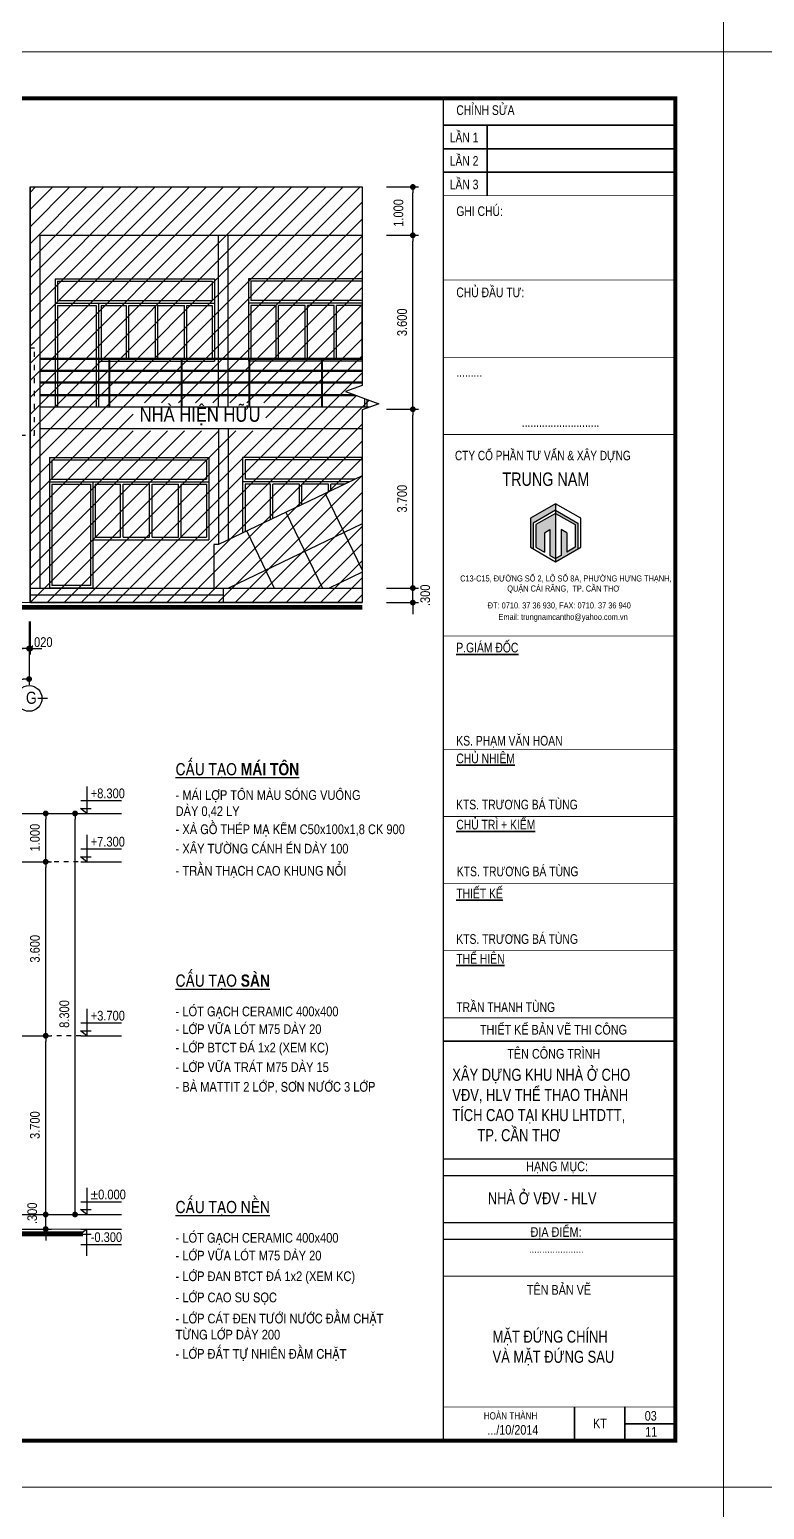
# Model space of a CAD drawing. Header units: millimetres. Extents: x 100 to 288, y -65 to 177.
# Drawn here: x 231.38 to 246.59, y 116.98 to 147.61 of the extents above; entities that cross this region are included whole.
import ezdxf

# ---------------------------------------------------------------- set-up
doc = ezdxf.new("R2010")
doc.units = ezdxf.units.MM
doc.header["$LTSCALE"] = 0.3
doc.header["$MEASUREMENT"] = 0
doc.header["$PDMODE"] = 2
doc.linetypes.add('ACAD_ISO03W100', pattern=[30, 12, -18])
doc.layers.get('0').update_dxf_attribs({"linetype": 'CONTINUOUS', "lineweight": 13})
doc.layers.get('DEFPOINTS').update_dxf_attribs({"linetype": 'CONTINUOUS', "lineweight": 13})
for name, color, linetype in [('CHU', 3, 'CONTINUOUS'), ('HATCH', 8, 'CONTINUOUS'), ('LAYER 1', 1, 'CONTINUOUS'), ('LAYER 7', 7, 'CONTINUOUS'), ('LAYER1', 1, 'CONTINUOUS'), ('LAYER5', 5, 'CONTINUOUS'), ('LAYER7', 7, 'CONTINUOUS')]:
    doc.layers.add(name, color=color, linetype=linetype)
doc.styles.add('HELVE-KT', font='VHELVCN.TTF')
doc.styles.add('VNI - HELVE', font='VBOOKMN.TTF', dxfattribs={"width": 0.8})
doc.dimstyles.new('1-100', dxfattribs={"dimtxt": 0.2, "dimasz": 0.12, "dimexe": 0.12, "dimexo": 0.2, "dimgap": 0.12, "dimtad": 1, "dimdec": 3, "dimzin": 4, "dimdsep": 46, "dimtxsty": 'HELVE-KT', "dimblk1": 'DOT', "dimblk2": 'DOT', "dimsah": 1, "dimcen": -0.18, "dimadec": 3, "dimazin": 0, "dimtfac": 1, "dimtdec": 3, "dimtmove": 2, "dimatfit": 3, "dimldrblk": 'DOT', "dimfxl": 0, "dimtolj": 1, "dimtzin": 4, "dimarcsym": 0})

# ---------------------------------------------------------------- blocks, each defined once
blk = doc.blocks.new('AAEER')
at = {"linetype": 'Continuous', "ltscale": 0.08}
h = blk.add_hatch(color=8, dxfattribs=at)
h.paths.add_polyline_path([(377.886, 656.949), (377.886, 657.083), (377.366, 656.782), (377.366, 656.181), (377.423, 656.148), (377.423, 656.682)])
h.paths.add_polyline_path([(377.886, 656.882), (377.481, 656.649), (377.481, 656.181), (377.655, 656.081), (377.655, 656.482), (377.771, 656.548), (377.771, 656.014), (377.886, 655.947)])
blk.add_hatch(color=8, dxfattribs=at).paths.add_polyline_path([(378.118, 656.482), (378.002, 656.548), (378.002, 656.014), (377.886, 655.947), (377.886, 655.88), (378.349, 656.148), (378.349, 656.682), (377.886, 656.949), (377.886, 656.882), (378.291, 656.649), (378.291, 656.181), (378.118, 656.081)])
for p, q in [((377.886, 656.949), (377.423, 656.682)), ((377.886, 656.882), (377.481, 656.649)), ((377.886, 657.083), (377.886, 656.949)), ((377.886, 657.083), (377.886, 655.88)), ((377.886, 656.949), (378.349, 656.682)), ((377.886, 656.882), (377.886, 655.947)), ((377.886, 656.882), (378.291, 656.649)), ((377.423, 656.682), (377.423, 656.148)), ((377.481, 656.649), (377.481, 656.181)), ((377.655, 656.482), (377.771, 656.548)), ((377.771, 656.548), (377.771, 656.014)), ((378.118, 656.482), (378.002, 656.548)), ((378.002, 656.548), (378.002, 656.014)), ((378.291, 656.649), (378.291, 656.181)), ((378.349, 656.682), (378.349, 656.148)), ((377.655, 656.482), (377.655, 656.081)), ((378.118, 656.482), (378.118, 656.081))]:
    blk.add_line(p, q, dxfattribs=at)
blk.add_lwpolyline([(377.366, 656.181), (377.886, 655.88), (378.407, 656.181), (378.407, 656.782), (377.886, 657.083), (377.366, 656.782)], close=True, dxfattribs=at)
for points in [[(377.481, 656.181), (377.655, 656.081)], [(377.771, 656.014), (377.886, 655.947)], [(378.002, 656.014), (377.886, 655.947)], [(378.291, 656.181), (378.118, 656.081)]]:
    blk.add_lwpolyline(points, dxfattribs=at)
for points in [[(375.565, 643.528), (380.365, 643.528)], [(375.565, 643.18), (380.365, 643.18)], [(375.565, 642.208), (380.365, 642.208)], [(375.565, 641.861), (380.365, 641.861)]]:
    blk.add_lwpolyline(points)
at = {"layer": 'LAYER 7', "lineweight": 35}
for points in [[(375.565, 664.914), (380.365, 664.914)], [(376.469, 663.456), (376.469, 664.914)], [(375.565, 664.428), (380.365, 664.428)], [(375.565, 663.942), (380.365, 663.942)], [(375.565, 645.958), (380.365, 645.958)], [(378.282, 638.389), (378.282, 637.695)], [(379.323, 638.389), (379.323, 638.389), (379.323, 637.695)], [(379.323, 638.042), (380.365, 638.042)]]:
    blk.add_lwpolyline(points, dxfattribs=at)
at = {"layer": 'LAYER7', "const_width": 0.0278}
blk.add_lwpolyline([(380.365, 665.47), (375.565, 665.47), (375.565, 637.695), (380.365, 637.695)], close=True, dxfattribs=at)
at = {"layer": 'LAYER7'}
for points, const_width in [([(375.565, 663.456), (380.365, 663.456)], 0.0174), ([(375.565, 661.712), (380.365, 661.712)], 0.0174), ([(375.565, 660.112), (380.365, 660.112)], 0.0174), ([(375.565, 658.512), (380.365, 658.512)], 0.0212), ([(375.565, 654.346), (380.365, 654.346)], 0.0174), ([(375.565, 651.999), (380.365, 651.999)], 0.0174), ([(375.565, 650.61), (380.365, 650.61)], 0.0174), ([(375.565, 649.221), (380.365, 649.221)], 0.0174), ([(375.565, 647.833), (380.365, 647.833)], 0.0174), ([(375.565, 646.444), (380.365, 646.444)], 0.0174), ([(375.565, 641.097), (380.365, 641.097)], 0.0174), ([(375.565, 638.389), (380.365, 638.389)], 0.0174)]:
    blk.add_lwpolyline(points, dxfattribs=dict(at, const_width=const_width))
at = {"layer": 'LAYER 7', "lineweight": 35, "attachment_point": 1, "style": 'VNI - HELVE'}
for s, insert, char_height, width in [('CHÆNH SÖÛA', (375.833, 665.327), 0.2, 5.31965), ('LAÀN 1', (375.696, 664.761), 0.2, 5.31965), ('LAÀN 2', (375.696, 664.275), 0.2, 5.31965), ('LAÀN 3', (375.696, 663.789), 0.2, 5.31965), ('GHI CHUÙ:', (375.833, 663.236), 0.2, 5.31965), ('CHUÛ ÑAÀU TÖ:', (375.833, 661.556), 0.2, 5.31965), ('.........', (375.833, 659.91), 0.2, 5.31965), ('...........................', (377.188, 658.873), 0.2, 5.31965), ('{\\LP.GIAÙM ÑOÁC}', (375.833, 654.205), 0.2, 5.31965), ('KS. PHAÏM VAÊN HOAN', (375.833, 652.277), 0.2, 5.31965), ('{\\LCHUÛ NHIEÄM}', (375.833, 651.912), 0.2, 5.31965), ('KTS. TRÖÔNG BAÙ TUØNG', (375.828, 650.957), 0.2, 5.31965), ('{\\LCHUÛ TRÌ + KIEÅM}', (375.833, 650.542), 0.2, 5.31965), ('KTS. TRÖÔNG BAÙ TUØNG', (375.844, 649.573), 0.2, 5.31965), ('{\\LTHIEÁT KEÁ}', (375.833, 649.118), 0.2, 5.31965), ('KTS. TRÖÔNG BAÙ TUØNG', (375.833, 648.174), 0.2, 5.31965), ('{\\LTHEÅ HIEÄN}', (375.833, 647.765), 0.2, 5.31965), ('TRAÀN THANH TUØNG', (375.833, 646.764), 0.2, 5.31965), ('{\\fVNI-Helve|b0|i0|c0|p2;THIEÁT KEÁ BAÛN VEÕ THI COÂNG}', (376.323, 646.297), 0.2, 5.31965), ('{\\fVNI-Helve|b0|i0|c0|p2;TEÂN COÂNG TRÌNH}', (376.889, 645.799), 0.2, 5.31965), ('XAÂY DÖÏNG KHU NHAØ ÔÛ CHO\\PVÑV, HLV THEÅ THAO THAØNH \\PTÍCH CAO TAÏI KHU LHTDTT, \\P       TP. CAÀN THÔ', (375.75, 645.39), 0.25, 7.09083), ('{\\fVNI-Helve|b0|i0|c0|p2;HAÏNG MUÏC:}', (377.279, 643.469), 0.2, 5.31965), ('NHAØ ÔÛ VÑV - HLV', (376.485, 642.834), 0.25, 7.09083), ('{\\fVNI-Helve|b0|i0|c0|p2;ÑÒA ÑIEÅM:}', (377.37, 642.111), 0.2, 5.31965), ('{\\fVNI-Helve|b0|i0|c0|p2;.....................}', (377.337, 641.754), 0.17359, 5.31965), ('{\\fVNI-Helve|b0|i0|c0|p2;TEÂN BAÛN VEÕ}', (377.294, 640.914), 0.2, 5.31965), ('{\\fVNI-Helve|b0|i0|c0|p2;HOAØN THAØNH}', (376.401, 638.282), 0.15, 5.31965), ('{\\fVNI-Helve|b0|i0|c0|p2;.../10/2014}', (376.475, 638.017), 0.2, 5.31965), ('{\\fVNI-Helve|b0|i0|c0|p2;KT}', (378.663, 638.151), 0.2, 5.31965), ('{\\fVNI-Helve|b0|i0|c0|p2;11}', (379.745, 637.978), 0.2, 5.31965)]:
    blk.add_mtext(s, dxfattribs=dict(at, insert=insert, char_height=char_height, width=width))
at = {"layer": 'LAYER5', "attachment_point": 1, "style": 'VNI - HELVE'}
for s, insert, char_height, width in [('{\\H0.9774x;CTY COÅ PHAÀN TÖ VAÁN & XAÂY DÖÏNG} ', (375.805, 658.177), 0.19891, 4.67984), ('TRUNG NAM', (376.787, 657.729), 0.2777, 3.59296), ('{\\fVNI-Helve|b0|i0|c0|p2;C13-C15, ÑÖÔØNG SOÁ 2, LOÂ SOÁ 8A, PHÖÔØNG HÖNG THAÏNH, \\P                       QUAÄN CAÙI RAÊNG,  TP. CAÀN THÔ}', (375.912, 655.598), 0.12499, 8.0242), ('{\\fVNI-Helve|b0|i0|c0|p2;ÑT: 0710. 37 36 930, FAX: 0710. 37 36 940}', (376.484, 655.04), 0.12499, 8.0242), ('{\\fVNI-Helve|b0|i0|c0|p2;Email: trungnamcantho@yahoo.com.vn}', (376.706, 654.803), 0.12499, 8.0242)]:
    blk.add_mtext(s, dxfattribs=dict(at, insert=insert, char_height=char_height, width=width))
blk = doc.blocks.new('_DOT')
at = {"color": 0, "linetype": 'ByBlock'}
blk.add_line((-0.5, 0), (-1, 0), dxfattribs=at)
at = {"color": 0, "linetype": 'ByBlock', "const_width": 0.5}
blk.add_lwpolyline([(-0.25, 0, 1), (0.25, 0, 1)], format="xyb", close=True, dxfattribs=at)
blk = doc.blocks.new('*D394')
at = {"layer": 'DEFPOINTS', "color": 0, "lineweight": -2, "ltscale": 5}
for p in [(227.475, 135.559), (231.375, 135.559), (231.375, 134.797)]:
    blk.add_point(p, dxfattribs=at)
at = {"layer": 'LAYER 1', "color": 0, "lineweight": -2, "ltscale": 5}
for p, q in [((227.475, 135.359), (227.475, 134.677)), ((231.375, 135.359), (231.375, 134.677)), ((227.595, 134.797), (231.255, 134.797))]:
    blk.add_line(p, q, dxfattribs=at)
at = {"layer": 'LAYER 1', "color": 0, "lineweight": -2, "ltscale": 5, "xscale": 0.12, "yscale": 0.12, "zscale": 0.12, "rotation": 180}
blk.add_blockref('_DOT', (227.475, 134.797), dxfattribs=at)
at = {"layer": 'LAYER 1', "color": 0, "lineweight": -2, "ltscale": 5, "xscale": 0.12, "yscale": 0.12, "zscale": 0.12}
blk.add_blockref('_DOT', (231.375, 134.797), dxfattribs=at)
at = {"layer": 'LAYER 1', "color": 0, "ltscale": 5, "insert": (229.425, 135.019), "char_height": 0.2, "attachment_point": 5, "style": 'HELVE-KT'}
blk.add_mtext('\\A1;3.900', dxfattribs=at)
blk = doc.blocks.new('*D397')
at = {"layer": 'DEFPOINTS', "color": 0, "linetype": 'Continuous', "lineweight": -2}
for p in [(238.569, 136.05), (239.317, 136.05), (238.569, 135.75)]:
    blk.add_point(p, dxfattribs=at)
at = {"layer": 'LAYER1', "color": 0, "linetype": 'Continuous', "lineweight": -2}
for p, q in [((239.317, 136.17), (239.317, 136.29)), ((238.769, 136.05), (239.437, 136.05)), ((239.317, 135.75), (239.317, 136.05)), ((238.769, 135.75), (239.437, 135.75)), ((239.317, 135.63), (239.317, 135.51))]:
    blk.add_line(p, q, dxfattribs=at)
at = {"layer": 'LAYER1', "color": 0, "linetype": 'Continuous', "lineweight": -2, "xscale": 0.12, "yscale": 0.12, "zscale": 0.12}
for p, rotation in [((239.317, 136.05), 270), ((239.317, 135.75), 90)]:
    blk.add_blockref('_DOT', p, dxfattribs=dict(at, rotation=rotation))
at = {"layer": 'LAYER1', "color": 0, "linetype": 'Continuous', "insert": (239.573, 135.9), "char_height": 0.2, "attachment_point": 5, "rotation": 90, "style": 'HELVE-KT'}
blk.add_mtext('\\A1;.300', dxfattribs=at)
blk = doc.blocks.new('*D398')
at = {"layer": 'DEFPOINTS', "color": 0, "linetype": 'Continuous', "lineweight": -2}
for p in [(238.569, 139.75), (239.317, 139.75), (238.569, 136.05)]:
    blk.add_point(p, dxfattribs=at)
at = {"layer": 'LAYER1', "color": 0, "linetype": 'Continuous', "lineweight": -2}
for p, q in [((238.769, 139.75), (239.437, 139.75)), ((239.317, 136.17), (239.317, 139.63)), ((238.769, 136.05), (239.437, 136.05))]:
    blk.add_line(p, q, dxfattribs=at)
at = {"layer": 'LAYER1', "color": 0, "linetype": 'Continuous', "lineweight": -2, "xscale": 0.12, "yscale": 0.12, "zscale": 0.12}
for p, rotation in [((239.317, 139.75), 90), ((239.317, 136.05), 270)]:
    blk.add_blockref('_DOT', p, dxfattribs=dict(at, rotation=rotation))
at = {"layer": 'LAYER1', "color": 0, "linetype": 'Continuous', "insert": (239.095, 137.9), "char_height": 0.2, "attachment_point": 5, "rotation": 90, "style": 'HELVE-KT'}
blk.add_mtext('\\A1;3.700', dxfattribs=at)
blk = doc.blocks.new('*D399')
at = {"layer": 'DEFPOINTS', "color": 0, "linetype": 'Continuous', "lineweight": -2}
for p in [(238.569, 143.35), (239.317, 143.35), (238.569, 139.75)]:
    blk.add_point(p, dxfattribs=at)
at = {"layer": 'LAYER1', "color": 0, "linetype": 'Continuous', "lineweight": -2}
for p, q in [((238.769, 143.35), (239.437, 143.35)), ((239.317, 139.87), (239.317, 143.23)), ((238.769, 139.75), (239.437, 139.75))]:
    blk.add_line(p, q, dxfattribs=at)
at = {"layer": 'LAYER1', "color": 0, "linetype": 'Continuous', "lineweight": -2, "xscale": 0.12, "yscale": 0.12, "zscale": 0.12}
for p, rotation in [((239.317, 143.35), 90), ((239.317, 139.75), 270)]:
    blk.add_blockref('_DOT', p, dxfattribs=dict(at, rotation=rotation))
at = {"layer": 'LAYER1', "color": 0, "linetype": 'Continuous', "insert": (239.095, 141.55), "char_height": 0.2, "attachment_point": 5, "rotation": 90, "style": 'HELVE-KT'}
blk.add_mtext('\\A1;3.600', dxfattribs=at)
blk = doc.blocks.new('*D400')
at = {"layer": 'DEFPOINTS', "color": 0, "linetype": 'Continuous', "lineweight": -2}
for p in [(238.569, 144.35), (239.317, 144.35), (238.569, 143.35)]:
    blk.add_point(p, dxfattribs=at)
at = {"layer": 'LAYER1', "color": 0, "linetype": 'Continuous', "lineweight": -2}
for p, q in [((238.769, 144.35), (239.437, 144.35)), ((239.317, 143.47), (239.317, 144.23)), ((238.769, 143.35), (239.437, 143.35))]:
    blk.add_line(p, q, dxfattribs=at)
at = {"layer": 'LAYER1', "color": 0, "linetype": 'Continuous', "lineweight": -2, "xscale": 0.12, "yscale": 0.12, "zscale": 0.12}
for p, rotation in [((239.317, 144.35), 90), ((239.317, 143.35), 270)]:
    blk.add_blockref('_DOT', p, dxfattribs=dict(at, rotation=rotation))
at = {"layer": 'LAYER1', "color": 0, "linetype": 'Continuous', "insert": (239.02, 143.812), "char_height": 0.2, "attachment_point": 5, "rotation": 90, "style": 'HELVE-KT'}
blk.add_mtext('\\A1;1.000', dxfattribs=at)
blk = doc.blocks.new('*D453')
at = {"layer": 'DEFPOINTS', "color": 0, "lineweight": -2, "ltscale": 5}
for p in [(208.875, 135.559), (231.375, 135.559), (231.375, 134.167)]:
    blk.add_point(p, dxfattribs=at)
at = {"layer": 'LAYER 1', "color": 0, "lineweight": -2, "ltscale": 5}
for p, q in [((208.875, 135.359), (208.875, 134.047)), ((231.375, 135.359), (231.375, 134.047)), ((208.995, 134.167), (231.255, 134.167))]:
    blk.add_line(p, q, dxfattribs=at)
at = {"layer": 'LAYER 1', "color": 0, "lineweight": -2, "ltscale": 5, "xscale": 0.12, "yscale": 0.12, "zscale": 0.12, "rotation": 180}
blk.add_blockref('_DOT', (208.875, 134.167), dxfattribs=at)
at = {"layer": 'LAYER 1', "color": 0, "lineweight": -2, "ltscale": 5, "xscale": 0.12, "yscale": 0.12, "zscale": 0.12}
blk.add_blockref('_DOT', (231.375, 134.167), dxfattribs=at)
at = {"layer": 'LAYER 1', "color": 0, "ltscale": 5, "insert": (220.125, 134.389), "char_height": 0.2, "attachment_point": 5, "style": 'HELVE-KT'}
blk.add_mtext('\\A1;22.500', dxfattribs=at)
blk = doc.blocks.new('*D455')
at = {"layer": 'DEFPOINTS', "color": 0, "lineweight": -2, "ltscale": 5}
for p in [(230.856, 123.086), (231.718, 123.086), (230.856, 122.786)]:
    blk.add_point(p, dxfattribs=at)
at = {"layer": 'LAYER 1', "color": 0, "lineweight": -2, "ltscale": 5}
for p, q in [((231.718, 123.206), (231.718, 123.326)), ((231.056, 123.086), (231.838, 123.086)), ((231.718, 122.786), (231.718, 123.086)), ((231.056, 122.786), (231.838, 122.786)), ((231.718, 122.666), (231.718, 122.546))]:
    blk.add_line(p, q, dxfattribs=at)
at = {"layer": 'LAYER 1', "color": 0, "lineweight": -2, "ltscale": 5, "xscale": 0.12, "yscale": 0.12, "zscale": 0.12}
for p, rotation in [((231.718, 123.086), 270), ((231.718, 122.786), 90)]:
    blk.add_blockref('_DOT', p, dxfattribs=dict(at, rotation=rotation))
at = {"layer": 'LAYER 1', "color": 0, "ltscale": 5, "insert": (231.439, 123.111), "char_height": 0.2, "attachment_point": 5, "rotation": 90, "style": 'HELVE-KT'}
blk.add_mtext('\\A1;.300', dxfattribs=at)
blk = doc.blocks.new('*D456')
at = {"layer": 'DEFPOINTS', "color": 0, "lineweight": -2, "ltscale": 5}
for p in [(230.856, 126.786), (231.718, 126.786), (230.856, 123.086)]:
    blk.add_point(p, dxfattribs=at)
at = {"layer": 'LAYER 1', "color": 0, "lineweight": -2, "ltscale": 5}
for p, q in [((231.056, 126.786), (231.838, 126.786)), ((231.718, 123.206), (231.718, 126.666)), ((231.056, 123.086), (231.838, 123.086))]:
    blk.add_line(p, q, dxfattribs=at)
at = {"layer": 'LAYER 1', "color": 0, "lineweight": -2, "ltscale": 5, "xscale": 0.12, "yscale": 0.12, "zscale": 0.12}
for p, rotation in [((231.718, 126.786), 90), ((231.718, 123.086), 270)]:
    blk.add_blockref('_DOT', p, dxfattribs=dict(at, rotation=rotation))
at = {"layer": 'LAYER 1', "color": 0, "ltscale": 5, "insert": (231.496, 124.936), "char_height": 0.2, "attachment_point": 5, "rotation": 90, "style": 'HELVE-KT'}
blk.add_mtext('\\A1;3.700', dxfattribs=at)
blk = doc.blocks.new('*D457')
at = {"layer": 'DEFPOINTS', "color": 0, "lineweight": -2, "ltscale": 5}
for p in [(230.856, 130.386), (231.718, 130.386), (230.856, 126.786)]:
    blk.add_point(p, dxfattribs=at)
at = {"layer": 'LAYER 1', "color": 0, "lineweight": -2, "ltscale": 5}
for p, q in [((231.056, 130.386), (231.838, 130.386)), ((231.718, 126.906), (231.718, 130.266)), ((231.056, 126.786), (231.838, 126.786))]:
    blk.add_line(p, q, dxfattribs=at)
at = {"layer": 'LAYER 1', "color": 0, "lineweight": -2, "ltscale": 5, "xscale": 0.12, "yscale": 0.12, "zscale": 0.12}
for p, rotation in [((231.718, 130.386), 90), ((231.718, 126.786), 270)]:
    blk.add_blockref('_DOT', p, dxfattribs=dict(at, rotation=rotation))
at = {"layer": 'LAYER 1', "color": 0, "ltscale": 5, "insert": (231.496, 128.586), "char_height": 0.2, "attachment_point": 5, "rotation": 90, "style": 'HELVE-KT'}
blk.add_mtext('\\A1;3.600', dxfattribs=at)
blk = doc.blocks.new('*D454')
at = {"layer": 'DEFPOINTS', "color": 0, "lineweight": -2, "ltscale": 5}
for p in [(230.856, 131.386), (231.718, 131.386), (230.856, 130.386)]:
    blk.add_point(p, dxfattribs=at)
at = {"layer": 'LAYER 1', "color": 0, "lineweight": -2, "ltscale": 5}
for p, q in [((231.056, 131.386), (231.838, 131.386)), ((231.718, 130.506), (231.718, 131.266)), ((231.056, 130.386), (231.838, 130.386))]:
    blk.add_line(p, q, dxfattribs=at)
at = {"layer": 'LAYER 1', "color": 0, "lineweight": -2, "ltscale": 5, "xscale": 0.12, "yscale": 0.12, "zscale": 0.12}
for p, rotation in [((231.718, 131.386), 90), ((231.718, 130.386), 270)]:
    blk.add_blockref('_DOT', p, dxfattribs=dict(at, rotation=rotation))
at = {"layer": 'LAYER 1', "color": 0, "ltscale": 5, "insert": (231.496, 130.886), "char_height": 0.2, "attachment_point": 5, "rotation": 90, "style": 'HELVE-KT'}
blk.add_mtext('\\A1;1.000', dxfattribs=at)
blk = doc.blocks.new('*D458')
at = {"layer": 'DEFPOINTS', "color": 0, "lineweight": -2, "ltscale": 5}
for p in [(231.375, 135.559), (231.395, 135.559), (231.395, 134.797)]:
    blk.add_point(p, dxfattribs=at)
at = {"layer": 'LAYER 1', "color": 0, "lineweight": -2, "ltscale": 5}
for p, q in [((231.375, 135.359), (231.375, 134.677)), ((231.395, 135.359), (231.395, 134.677)), ((231.255, 134.797), (231.135, 134.797)), ((231.375, 134.797), (231.395, 134.797)), ((231.515, 134.797), (231.635, 134.797))]:
    blk.add_line(p, q, dxfattribs=at)
at = {"layer": 'LAYER 1', "color": 0, "lineweight": -2, "ltscale": 5, "xscale": 0.12, "yscale": 0.12, "zscale": 0.12}
blk.add_blockref('_DOT', (231.375, 134.797), dxfattribs=at)
at = {"layer": 'LAYER 1', "color": 0, "lineweight": -2, "ltscale": 5, "xscale": 0.12, "yscale": 0.12, "zscale": 0.12, "rotation": 180}
blk.add_blockref('_DOT', (231.395, 134.797), dxfattribs=at)
at = {"layer": 'LAYER 1', "color": 0, "ltscale": 5, "insert": (231.637, 134.931), "char_height": 0.2, "attachment_point": 5, "style": 'HELVE-KT'}
blk.add_mtext('\\A1;.020', dxfattribs=at)
blk = doc.blocks.new('*D466')
at = {"layer": 'DEFPOINTS', "color": 0, "lineweight": -2, "ltscale": 5}
for p in [(231.541, 131.386), (232.326, 131.386), (231.541, 123.086)]:
    blk.add_point(p, dxfattribs=at)
at = {"layer": 'LAYER 1', "color": 0, "lineweight": -2, "ltscale": 5}
for p, q in [((231.741, 131.386), (232.446, 131.386)), ((232.326, 123.206), (232.326, 131.266)), ((231.741, 123.086), (232.446, 123.086))]:
    blk.add_line(p, q, dxfattribs=at)
at = {"layer": 'LAYER 1', "color": 0, "lineweight": -2, "ltscale": 5, "xscale": 0.12, "yscale": 0.12, "zscale": 0.12}
for p, rotation in [((232.326, 131.386), 90), ((232.326, 123.086), 270)]:
    blk.add_blockref('_DOT', p, dxfattribs=dict(at, rotation=rotation))
at = {"layer": 'LAYER 1', "color": 0, "ltscale": 5, "insert": (232.104, 127.236), "char_height": 0.2, "attachment_point": 5, "rotation": 90, "style": 'HELVE-KT'}
blk.add_mtext('\\A1;8.300', dxfattribs=at)

msp = doc.modelspace()

# ---------------------------------------------------------------- hatches: boundary and pattern name
at = {"layer": 'HATCH', "ltscale": 5}
h = msp.add_hatch(dxfattribs=at)
h.set_pattern_fill('ANSI31', color=256, scale=2, style=0)
h.set_pattern_definition([(45, (231.39483, 135.7503), (-0.1767767, 0.1767767), [])])
h.paths.add_polyline_path([(231.39483, 144.35031), (238.26865, 144.35031), (238.26865, 140.24057), (237.92521, 140.11557), (238.61208, 139.86557), (238.26865, 139.74057), (238.26865, 135.75031), (231.39483, 135.75031)])
h.paths.add_polyline_path([(233.52519, 139.88362), (236.27674, 139.88362), (236.27674, 139.30064), (233.52519, 139.30064)])

# ---------------------------------------------------------------- linework, layer by layer
at = {"ltscale": 5}
for p, q in [((207.0255, 135.75031), (234.35287, 135.75031)), ((207.0255, 135.65031), (238.26865, 135.65031)), ((206.46866, 122.78626), (232.48755, 122.78626)), ((206.46866, 122.68626), (232.48755, 122.68626))]:
    msp.add_line(p, q, dxfattribs=at)
at = {"ltscale": 5, "const_width": 0.1}
for points in [[(207.0255, 135.65031), (238.26865, 135.65031)], [(206.46866, 122.68626), (232.48755, 122.68626)]]:
    msp.add_lwpolyline(points, dxfattribs=at)
at = {"ltscale": 5}
msp.add_lwpolyline([(228.29141, 135.75031), (238.26865, 135.75031)], dxfattribs=at)
at = {"layer": 'CHU'}
msp.add_lwpolyline([(231.75817, 133.76677), (231.55817, 133.76677)], dxfattribs=at)
msp.add_circle((231.37483, 133.76677), 0.26667, dxfattribs=at)
at = {"layer": 'DEFPOINTS', "linetype": 'Continuous', "ltscale": 0.08}
for points in [[(203.74885, 147.14536), (245.74885, 147.14536), (245.74885, 176.84536), (203.74885, 176.84536)], [(203.74885, 117.44536), (245.74885, 117.44536), (245.74885, 147.14536), (203.74885, 147.14536)], [(245.74885, 117.44536), (287.74885, 117.44536), (287.74885, 147.14536), (245.74885, 147.14536)], [(203.74885, 87.74536), (245.74885, 87.74536), (245.74885, 117.44536), (203.74885, 117.44536)], [(245.74885, 87.74536), (287.74885, 87.74536), (287.74885, 117.44536), (245.74885, 117.44536)]]:
    msp.add_lwpolyline(points, close=True, dxfattribs=at)
at = {"layer": 'HATCH', "ltscale": 5}
for p, q in [((231.39483, 144.35031), (231.39483, 135.75031)), ((231.39483, 144.35031), (231.39483, 135.75031)), ((231.59483, 143.35031), (231.59483, 136.05031)), ((235.29483, 139.80031), (235.29483, 143.35031)), ((235.49483, 139.80031), (235.49483, 143.35031)), ((235.29483, 139.35031), (235.29483, 136.95031)), ((235.49483, 139.35031), (235.49483, 137.04607)), ((237.50152, 138.0069), (238.26865, 136.41937)), ((236.68977, 137.61822), (237.44742, 136.05031)), ((235.87802, 137.22954), (236.44785, 136.05031))]:
    msp.add_line(p, q, dxfattribs=at)
at = {"layer": 'HATCH', "linetype": 'Continuous'}
for p, q in [((231.91322, 142.44841), (231.91322, 139.80031)), ((231.91322, 142.44841), (235.21322, 142.44841)), ((231.96322, 142.39841), (231.96322, 141.99841)), ((231.96322, 142.39841), (235.16322, 142.39841)), ((235.16322, 142.39841), (235.16322, 141.99841)), ((235.21322, 142.44841), (235.21322, 140.74841)), ((235.91322, 142.44841), (235.91322, 140.74841)), ((238.26865, 142.44841), (235.91322, 142.44841)), ((235.96322, 142.39841), (235.96322, 141.99841)), ((238.26865, 142.39841), (235.96322, 142.39841)), ((231.91322, 141.94841), (235.21322, 141.94841)), ((231.96322, 141.99841), (235.16322, 141.99841)), ((231.96322, 141.89841), (231.96322, 139.80031)), ((231.96322, 141.89841), (232.76322, 141.89841)), ((232.76322, 141.89841), (232.76322, 139.80031)), ((232.81322, 141.94841), (232.81322, 139.80031)), ((232.86322, 141.89841), (232.86322, 140.79841)), ((232.86322, 141.89841), (233.38822, 141.89841)), ((233.38822, 140.79841), (233.38822, 141.89841)), ((233.43822, 141.89841), (233.98822, 141.89841)), ((233.43822, 140.79841), (233.43822, 141.89841)), ((233.98822, 140.79841), (233.98822, 141.89841)), ((234.03822, 141.89841), (234.58822, 141.89841)), ((234.03822, 140.79841), (234.03822, 141.89841)), ((234.58822, 140.79841), (234.58822, 141.89841)), ((234.63822, 141.89841), (235.16322, 141.89841)), ((234.63822, 140.79841), (234.63822, 141.89841)), ((235.16322, 141.89841), (235.16322, 140.79841)), ((238.26865, 141.94841), (235.91322, 141.94841)), ((238.26865, 141.99841), (235.96322, 141.99841)), ((235.96322, 141.89841), (235.96322, 140.79841)), ((236.48822, 141.89841), (235.96322, 141.89841)), ((236.48822, 140.79841), (236.48822, 141.89841)), ((237.08822, 141.89841), (236.53822, 141.89841)), ((236.53822, 140.79841), (236.53822, 141.89841)), ((237.08822, 140.79841), (237.08822, 141.89841)), ((237.68822, 141.89841), (237.13822, 141.89841)), ((237.13822, 140.79841), (237.13822, 141.89841)), ((237.68822, 140.79841), (237.68822, 141.89841)), ((238.26322, 141.89841), (237.73822, 141.89841)), ((237.73822, 140.79841), (237.73822, 141.89841)), ((238.26322, 141.89841), (238.26322, 140.79841)), ((232.81322, 140.74841), (235.21322, 140.74841)), ((232.86322, 140.79841), (233.38822, 140.79841)), ((233.43822, 140.79841), (233.98822, 140.79841)), ((234.03822, 140.79841), (234.58822, 140.79841)), ((234.63822, 140.79841), (235.16322, 140.79841)), ((238.26865, 140.74841), (235.91322, 140.74841)), ((236.48822, 140.79841), (235.96322, 140.79841)), ((237.08822, 140.79841), (236.53822, 140.79841)), ((237.68822, 140.79841), (237.13822, 140.79841)), ((238.26322, 140.79841), (237.73822, 140.79841)), ((238.31322, 139.97435), (238.31322, 139.80031)), ((238.36322, 139.95615), (238.36322, 139.80031)), ((235.79483, 138.75031), (235.79483, 137.18971)), ((238.26865, 138.75031), (235.79483, 138.75031)), ((235.84483, 138.70031), (235.84483, 138.30031)), ((238.26865, 138.70031), (235.84483, 138.70031)), ((238.00988, 138.25031), (235.79483, 138.25031)), ((238.11431, 138.30031), (235.84483, 138.30031)), ((235.84483, 138.20031), (235.84483, 137.21365)), ((236.36983, 138.20031), (235.84483, 138.20031)), ((236.36983, 137.46503), (236.36983, 138.20031)), ((236.96983, 138.20031), (236.41983, 138.20031)), ((236.41983, 137.48897), (236.41983, 138.20031)), ((236.96983, 137.75232), (236.96983, 138.20031)), ((237.56983, 138.20031), (237.01983, 138.20031)), ((237.01983, 137.77626), (237.01983, 138.20031)), ((237.56983, 138.03961), (237.56983, 138.20031)), ((237.90546, 138.20031), (237.61983, 138.20031)), ((237.61983, 138.06355), (237.61983, 138.20031))]:
    msp.add_line(p, q, dxfattribs=at)
at = {"layer": 'HATCH', "ltscale": 5}
for points in [[(231.39483, 144.35031), (238.26865, 144.35031)], [(231.59483, 143.35031), (238.26865, 143.35031)], [(238.26865, 140.80031), (231.59483, 140.80031)], [(238.26865, 140.77931), (231.59483, 140.77931)], [(233.04483, 139.80031), (233.04483, 140.80031), (233.02383, 140.80031), (233.02383, 139.80031), (233.04483, 139.80031)], [(234.54483, 139.80031), (234.54483, 140.80031), (234.52383, 140.80031), (234.52383, 139.80031), (234.54483, 139.80031)], [(235.94483, 139.80031), (235.94483, 140.80031), (235.92383, 140.80031), (235.92383, 139.80031), (235.94483, 139.80031)], [(237.44483, 139.80031), (237.44483, 140.80031), (237.42383, 140.80031), (237.42383, 139.80031), (237.44483, 139.80031)], [(238.26865, 140.55517), (231.59483, 140.55517)], [(238.26865, 140.53417), (231.59483, 140.53417)], [(238.26865, 140.31003), (231.59483, 140.31003)], [(238.26865, 140.28903), (231.59483, 140.28903)], [(238.10453, 140.05031), (231.59483, 140.05031)], [(238.16223, 140.02931), (231.59483, 140.02931)], [(231.59483, 139.80031), (238.43276, 139.80031)], [(231.59483, 139.35031), (238.26865, 139.35031)], [(238.26865, 138.37421), (235.29483, 136.95031)], [(238.26865, 137.37636), (235.49919, 136.05031)], [(235.29483, 136.95031), (235.19483, 136.95031)], [(235.19483, 136.95031), (235.19483, 136.05031)], [(238.26865, 136.37851), (237.5832, 136.05031)], [(231.39483, 136.05031), (238.26865, 136.05031)], [(235.39483, 135.75031), (235.39483, 136.05031)], [(235.39483, 135.90031), (231.39483, 135.90031)]]:
    msp.add_lwpolyline(points, dxfattribs=at)
msp.add_lwpolyline([(231.39483, 144.35031), (238.26865, 144.35031), (238.26865, 140.24057), (237.92521, 140.11557), (238.61208, 139.86557), (238.26865, 139.74057), (238.26865, 135.75031), (231.39483, 135.75031)], close=True, dxfattribs=at)
at = {"layer": 'HATCH', "linetype": 'Continuous'}
for points in [[(231.79483, 138.75031), (231.79483, 136.05031)], [(231.79483, 138.75031), (235.09483, 138.75031)], [(235.09483, 138.75031), (235.09483, 137.05031)], [(231.84483, 138.70031), (231.84483, 138.30031)], [(231.84483, 138.70031), (235.04483, 138.70031)], [(235.04483, 138.70031), (235.04483, 138.30031)], [(231.79483, 138.25031), (235.09483, 138.25031)], [(231.84483, 138.30031), (235.04483, 138.30031)], [(231.84483, 138.20031), (231.84483, 136.10031)], [(231.84483, 138.20031), (232.64483, 138.20031)], [(232.64483, 138.20031), (232.64483, 136.10031)], [(232.69483, 138.25031), (232.69483, 136.05031)], [(232.74483, 138.20031), (232.74483, 137.10031)], [(232.74483, 138.20031), (233.26983, 138.20031)], [(233.26983, 137.10031), (233.26983, 138.20031)], [(233.31983, 138.20031), (233.86983, 138.20031)], [(233.31983, 137.10031), (233.31983, 138.20031)], [(233.86983, 137.10031), (233.86983, 138.20031)], [(233.91983, 138.20031), (234.46983, 138.20031)], [(233.91983, 137.10031), (233.91983, 138.20031)], [(234.46983, 137.10031), (234.46983, 138.20031)], [(234.51983, 138.20031), (235.04483, 138.20031)], [(234.51983, 137.10031), (234.51983, 138.20031)], [(235.04483, 138.20031), (235.04483, 137.10031)], [(232.69483, 137.05031), (235.09483, 137.05031)], [(232.74483, 137.10031), (233.26983, 137.10031)], [(233.31983, 137.10031), (233.86983, 137.10031)], [(233.91983, 137.10031), (234.46983, 137.10031)], [(234.51983, 137.10031), (235.04483, 137.10031)], [(232.69483, 136.05031), (231.79483, 136.05031)], [(232.64483, 136.10031), (231.84483, 136.10031)]]:
    msp.add_lwpolyline(points, dxfattribs=at)
at = {"layer": 'LAYER 1', "linetype": 'ACAD_ISO03W100', "ltscale": 0.03}
msp.add_lwpolyline([(227.14389, 139.21176), (231.48852, 139.21176), (231.48852, 141.01556), (227.14389, 141.01556)], close=True, dxfattribs=at)
at = {"layer": 'LAYER 1', "linetype": 'ACAD_ISO03W100', "ltscale": 0.01}
for points in [[(232.39067, 130.38626), (231.78274, 130.38626)], [(232.44599, 126.78626), (231.83806, 126.78626)]]:
    msp.add_lwpolyline(points, dxfattribs=at)
at = {"layer": 'LAYER1', "linetype": 'Continuous', "ltscale": 0.05}
for points in [[(232.56701, 131.94188), (232.56701, 131.38626)], [(232.4391, 131.48984), (232.66215, 131.48984)], [(232.56701, 131.38626), (232.4391, 131.48984)], [(232.44599, 131.65193), (233.28966, 131.65193)], [(232.44599, 131.38626), (233.28966, 131.38626)], [(232.56701, 130.94188), (232.56701, 130.38626)], [(232.4391, 130.48984), (232.66215, 130.48984)], [(232.56701, 130.38626), (232.4391, 130.48984)], [(232.44599, 130.65193), (233.28966, 130.65193)], [(232.44599, 130.38626), (233.28966, 130.38626)], [(232.56701, 127.34188), (232.56701, 126.78626)], [(232.4391, 126.88984), (232.66215, 126.88984)], [(232.56701, 126.78626), (232.4391, 126.88984)], [(232.44599, 127.05193), (233.28966, 127.05193)], [(232.44599, 126.78626), (233.28966, 126.78626)], [(232.56701, 123.64188), (232.56701, 123.08626)], [(232.4391, 123.18984), (232.66215, 123.18984)], [(232.56701, 123.08626), (232.4391, 123.18984)], [(232.44599, 123.35193), (233.28966, 123.35193)], [(232.44599, 123.08626), (233.28966, 123.08626)], [(232.56701, 122.78626), (232.4391, 122.68268)], [(232.4391, 122.68268), (232.66215, 122.68268)], [(232.44599, 122.78626), (233.28966, 122.78626)], [(232.56701, 122.23065), (232.56701, 122.78626)], [(232.44599, 122.46856), (233.28966, 122.46856)]]:
    msp.add_lwpolyline(points, dxfattribs=at)
at = {"layer": 'LAYER7', "linetype": 'Continuous', "const_width": 0.08}
msp.add_lwpolyline([(244.74885, 146.18282), (205.54885, 146.18282), (205.54885, 118.40791), (244.74885, 118.40791)], close=True, dxfattribs=at)
at = {"layer": 'LAYER7', "ltscale": 5}
msp.add_lwpolyline([(231.39483, 135.75031), (238.26865, 135.75031)], dxfattribs=at)

# ---------------------------------------------------------------- block references
at = {"layer": 'LAYER 7', "linetype": 'Continuous'}
msp.add_blockref('AAEER', (-135.61615, -519.2868), dxfattribs=at)

# ---------------------------------------------------------------- texts
at = {"layer": 'LAYER 7', "lineweight": 35, "width": 5.3196514, "attachment_point": 1, "style": 'VNI - HELVE'}
for s, insert, char_height in [('MAËT ÑÖÙNG CHÍNH\\PVAØ MAËT ÑÖÙNG SAU', (240.96734, 120.68458), 0.25), ('{\\fVNI-Helve|b0|i0|c0|p2;03}', (244.11666, 119.02004), 0.2)]:
    msp.add_mtext(s, dxfattribs=dict(at, insert=insert, char_height=char_height))
at = {"layer": 'LAYER1', "linetype": 'Continuous', "ltscale": 0.05, "attachment_point": 1, "style": 'HELVE-KT'}
for s, insert, char_height, width in [('NHAØ HIEÄN HÖÕU', (233.66257, 139.79291), 0.3, 17.4622), ('G', (231.30966, 133.90532), 0.25, 13.0973333), ('+8.300', (232.65023, 131.90137), 0.2, 15.1845217), ('+7.300', (232.65023, 130.90137), 0.2, 15.1845217), ('+3.700', (232.65023, 127.30137), 0.2, 15.1845217), ('±0.000', (232.65023, 123.60137), 0.2, 15.1845217), ('-0.300', (232.65023, 122.71801), 0.2, 15.1845217)]:
    msp.add_mtext(s, dxfattribs=dict(at, insert=insert, char_height=char_height, width=width))
at = {"layer": 'LAYER1', "attachment_point": 1, "style": 'HELVE-KT'}
for s, insert, char_height, width in [('{\\fVNI-Helve-Condense|b1|i0|c0|p2;\\LCAÁU TAÏO MAÙI TOÂN }', (234.40722, 132.42652), 0.25, 18.3623642), ('- MAÙI LÔÏP TOÂN MAØU SOÙNG VUOÂNG \\PDAØY 0,42 LY', (234.40722, 131.86702), 0.2, 18.3623642), ('- XAØ GOÀ THEÙP MAÏ KEÕM C50x100x1,8 CK 900', (234.40722, 131.15883), 0.2, 18.3623642), ('- XAÂY TÖÔØNG CAÙNH EÙN DAØY 100 ', (234.40722, 130.75724), 0.2, 18.3623642), ('- TRAÀN THAÏCH CAO KHUNG NOÅI', (234.40722, 130.29901), 0.2, 18.3623642), ('{\\fVNI-Helve-Condense|b1|i0|c0|p2;\\LCAÁU TAÏO SAØN}', (234.40722, 128.05222), 0.25, 22.034837), ('- LOÙT GAÏCH CERAMIC 400x400', (234.40722, 127.38922), 0.2, 22.034837), ('- LÔÙP VÖÕA LOÙT M75 DAØY 20', (234.40722, 127.02205), 0.2, 22.034837), ('- LÔÙP BTCT ÑAÙ 1x2 (XEM KC)', (234.40722, 126.64018), 0.2, 22.034837), ('- LÔÙP VÖÕA TRAÙT M75 DAØY 15', (234.40722, 126.23628), 0.2, 22.034837), ('- BAØ MATTIT 2 LÔÙP, SÔN NÖÔÙC 3 LÔÙP', (234.40722, 125.82855), 0.2, 22.034837), ('{\\fVNI-Helve-Condense|b1|i0|c0|p2;\\LCAÁU TAÏO NEÀN }', (234.40722, 123.3673), 0.25, 22.034837), ('- LOÙT GAÏCH CERAMIC 400x400', (234.40722, 122.7043), 0.2, 22.034837), ('- LÔÙP VÖÕA LOÙT M75 DAØY 20', (234.40722, 122.33714), 0.2, 22.034837), ('- LÔÙP ÑAN BTCT ÑAÙ 1x2 (XEM KC)', (234.40722, 121.90844), 0.2, 22.034837), ('- LÔÙP CAO SU SOÏC', (234.40722, 121.47054), 0.2, 22.034837), ('- LÔÙP CAÙT ÑEN TÖÔÙI NÖÔÙC ÑAÀM CHAËT \\PTÖØNG LÔÙP DAØY 200', (234.40722, 121.03391), 0.2, 22.034837), ('- LÔÙP ÑAÁT TÖÏ NHIEÂN ÑAÀM CHAËT', (234.40722, 120.30278), 0.2, 22.034837)]:
    msp.add_mtext(s, dxfattribs=dict(at, insert=insert, char_height=char_height, width=width))

# ---------------------------------------------------------------- dimensions: what is measured, and where the dimension line sits
at = {"layer": 'LAYER 1', "ltscale": 5}
for base, p1, picture, middle in [((231.37483, 134.16677), (208.87483, 135.55877), '*D453', (220.12483, 134.38891)), ((231.37483, 134.79695), (227.47483, 135.55877), '*D394', (229.42483, 135.01909))]:
    dim = msp.add_linear_dim(base=base, p1=p1, p2=(231.37483, 135.55877), dimstyle='1-100', dxfattribs=at)
    dim.commit()
    dim.dimension.update_dxf_attribs({"geometry": picture, "text_midpoint": middle})
dim = msp.add_linear_dim(base=(231.39483, 134.79695), p1=(231.37483, 135.55877), p2=(231.39483, 135.55877), dimstyle='1-100', dxfattribs=at)
dim.commit()
dim.dimension.update_dxf_attribs({"geometry": '*D458', "text_midpoint": (231.63704, 134.93127), "dimtype": 160})
for base, p1, p2, picture, middle in [((231.71806, 131.38626), (230.85624, 130.38626), (230.85624, 131.38626), '*D454', (231.49592, 130.88626)), ((232.32599, 131.38626), (231.54123, 123.08626), (231.54123, 131.38626), '*D466', (232.10385, 127.23626)), ((231.71806, 130.38626), (230.85624, 126.78626), (230.85624, 130.38626), '*D457', (231.49592, 128.58626)), ((231.71806, 126.78626), (230.85624, 123.08626), (230.85624, 126.78626), '*D456', (231.49592, 124.93626))]:
    dim = msp.add_linear_dim(base=base, p1=p1, p2=p2, angle=90, dimstyle='1-100', dxfattribs=at)
    dim.commit()
    dim.dimension.update_dxf_attribs({"geometry": picture, "text_midpoint": middle})
dim = msp.add_linear_dim(base=(231.71806, 123.08626), p1=(230.85624, 122.78626), p2=(230.85624, 123.08626), angle=90, dimstyle='1-100', dxfattribs=at)
dim.commit()
dim.dimension.update_dxf_attribs({"geometry": '*D455', "text_midpoint": (231.43909, 123.11144), "dimtype": 160})
at = {"layer": 'LAYER1', "linetype": 'Continuous'}
for base, p1, p2, picture, middle in [((239.31738, 144.35031), (238.56859, 143.35031), (238.56859, 144.35031), '*D400', (239.01964, 143.81198)), ((239.31738, 136.05031), (238.56859, 135.75031), (238.56859, 136.05031), '*D397', (239.57314, 135.90031))]:
    dim = msp.add_linear_dim(base=base, p1=p1, p2=p2, angle=90, dimstyle='1-100', dxfattribs=at)
    dim.commit()
    dim.dimension.update_dxf_attribs({"geometry": picture, "text_midpoint": middle, "dimtype": 160})
for base, p1, p2, picture, middle in [((239.31738, 143.35031), (238.56859, 139.75031), (238.56859, 143.35031), '*D399', (239.09525, 141.55031)), ((239.31738, 139.75031), (238.56859, 136.05031), (238.56859, 139.75031), '*D398', (239.09525, 137.90031))]:
    dim = msp.add_linear_dim(base=base, p1=p1, p2=p2, angle=90, dimstyle='1-100', dxfattribs=at)
    dim.commit()
    dim.dimension.update_dxf_attribs({"geometry": picture, "text_midpoint": middle})

doc.saveas('drawing.dxf')
